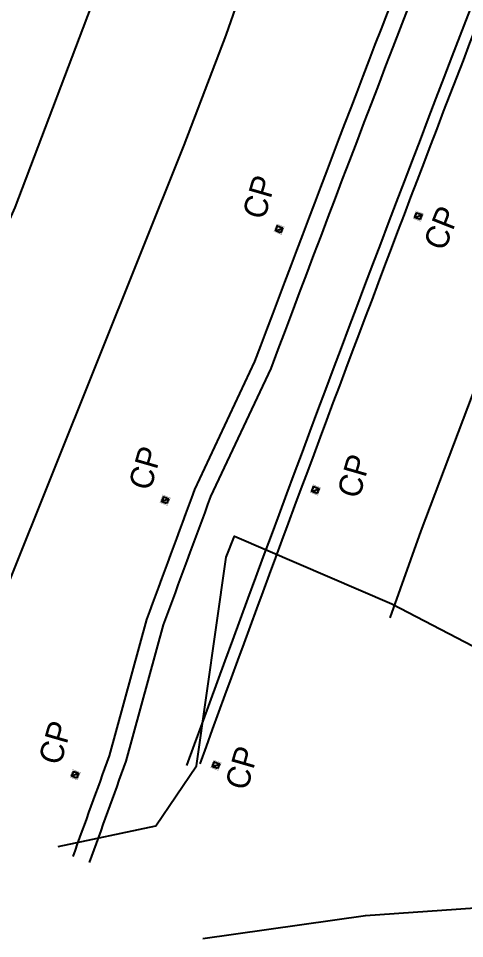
# Model space of a CAD drawing. Header units: millimetres. Extents: x 219390 to 221240, y 444648 to 450301.
# Drawn here: x 220016.8 to 220054.9, y 447764.8 to 447843.4 of the extents above; entities that cross this region are included whole.
import ezdxf
from ezdxf.enums import TextEntityAlignment as Align

# ---------------------------------------------------------------- set-up
doc = ezdxf.new("R2010")
doc.units = ezdxf.units.MM
for name, color, linetype in [('[도면]U형 V형 측구', 4, 'Continuous'), ('[도면]노면측구', 5, 'Continuous'), ('[도면]선배수집수정', 4, 'Continuous'), ('[도면]소단측구', 5, 'Continuous'), ('[도면]연속배수시설', 152, 'Continuous')]:
    doc.layers.add(name, color=color, linetype=linetype)
doc.styles.add('Han_Romanstyle', font='Dotum.TTF')
doc.styles.get("Standard").update_dxf_attribs({"font": 'arial.ttf'})
doc.styles.add('돋움', font='Dotum.TTF')
doc.linetypes.add('H-DICHD022', pattern='A,0.9,[32,kosdic.shx,S=0.1,R=0,X=0,Y=0],-0.333333,["D2-2",Standard,S=0.2,R=0,X=0,Y=-0.1],-0.816667', length=2.05)
doc.linetypes.add('H-DICHL022', pattern='A,0.9,[32,kosdic.shx,S=0.1,R=0,X=0,Y=0],-0.333333,["L2-2",Standard,S=0.2,R=0,X=0,Y=-0.1],-0.816667', length=2.05)
doc.linetypes.add('H-DICHL05', pattern='A,0.9,[32,kscals.shx,S=0.1,R=0,X=0,Y=0],-0.333333,["L5",Standard,S=0.2,R=0,X=0,Y=-0.1],-0.416667', length=1.65)
doc.linetypes.add('H-DICHL05-1', pattern='A,0.5,[32,kscals.shx,S=0.1,R=0,X=0,Y=0],-0.35,["L5-1",Standard,S=0.2,R=0,X=0,Y=-0.1],-0.7316910785619175', length=1)
doc.linetypes.add('H-DICHM08', pattern='A,0.9,[32,kosdic.shx,S=0.1,R=0,X=0,Y=0],-0.333333,["M8",Standard,S=0.2,R=0,X=0,Y=-0.1],-0.416667', length=1.649999999999999)
doc.linetypes.add('H-DICHS01', pattern='A,0.9,[32,kosdic.shx,S=0.1,R=0,X=0,Y=0],-0.35,["S1",Standard,S=0.2,R=0,X=0,Y=-0.1],-0.4417462482946794', length=1)
doc.linetypes.add('H-DICHU05', pattern='A,0.9,0,[32,KSCALS.SHX,S=0.1,R=0,X=0,Y=0],-0.333333,0,["U5",Standard,S=0.2,R=0,X=0,Y=-0.1],-0.416667', length=1.65)
doc.linetypes.add('H-DICHV01', pattern='A,0.9,[32,kscals.shx,S=0.1,R=360,X=0,Y=0],-0.333333,["V1",Standard,S=0.2,R=360,X=0,Y=-0.1],-0.416667', length=1.65)

# ---------------------------------------------------------------- blocks, each defined once
blk = doc.blocks.new('A$C4A554AB3')
at = {"layer": '[도면]선배수집수정', "color": 0, "const_width": 0.02}
blk.add_lwpolyline([(0.00562103044510065, 0.006293829333278211), (0.00562103050694629, 0.696293829332878), (0.6956210306136391, 0.6962938294079113), (0.6956210304451552, 0.006293829333278211)], close=True, dxfattribs=at)
at = {"layer": '[도면]선배수집수정', "color": 0}
blk.add_lwpolyline([(0.1256210304636362, 0.1262938293331691), (0.1256210304881925, 0.5762938293402631), (0.5756210305632713, 0.5762938294002897), (0.5756210304957413, 0.1262938293331691)], close=True, dxfattribs=at)

msp = doc.modelspace()

# ---------------------------------------------------------------- linework, layer by layer
at = {"layer": '[도면]U형 V형 측구', "color": 4, "linetype": 'H-DICHU05', "ltscale": 9, "flags": 128}
msp.add_lwpolyline([(220048.5245012988, 447792.1876042628), (220051.1718241388, 447799.6137607854), (220058.7344741465, 447819.6133518665), (220066.928470526, 447838.951597458)], dxfattribs=at)
at = {"layer": '[도면]U형 V형 측구', "color": 4, "linetype": 'H-DICHV01', "ltscale": 10, "flags": 128}
msp.add_lwpolyline([(220032.5250272189, 447764.7991835735), (220046.4093070505, 447766.7774878953), (220067.5961491177, 447768.2640251767), (220087.4475277552, 447771.7830299037), (220094.7984149217, 447775.9514611171), (220096.5059274836, 447791.2812638661)], dxfattribs=at)
at = {"layer": '[도면]노면측구', "color": 4, "linetype": 'H-DICHD022', "ltscale": 10, "flags": 128}
msp.add_lwpolyline([(220032.2914743041, 447779.7210424547, -0.007149669665671688), (220067.8658968327, 447873.2851266394, -0.007149669665671688)], format="xyb", dxfattribs=at)
at = {"layer": '[도면]노면측구', "color": 4, "linetype": 'H-DICHL022', "ltscale": 10, "flags": 128}
msp.add_lwpolyline([(220021.4517743797, 447771.8150656596, -0.0006498009879579696), (220024.5538049114, 447780.3886247766), (220027.7424025785, 447792.0340139105, -0.0008426702865012609), (220031.8375587742, 447803.1294415401), (220036.9791891575, 447814.0539955434, -0.003301009457993708), (220053.5245046561, 447857.3146214063, -0.003301009457993708)], format="xyb", dxfattribs=at)
at = {"layer": '[도면]노면측구', "color": 4, "linetype": 'H-DICHM08', "ltscale": 8, "elevation": 165, "flags": 128}
msp.add_lwpolyline([(220020.175366496, 447772.6694834108), (220028.5064637365, 447774.4270745484), (220031.9913669405, 447779.5554679458), (220034.5148235338, 447797.3675453391), (220035.2372636712, 447799.1592595598), (220048.6778831731, 447793.3910879808), (220062.5555925684, 447786.15184547), (220069.837493274, 447786.6290318168)], dxfattribs=at)
at = {"layer": '[도면]선배수집수정', "color": 4}
for points in [[(220050.6374478407, 447826.3577566066), (220051.2198920124, 447826.5783199325)], [(220038.7477303604, 447825.2366525797), (220039.3301745321, 447825.4572159056)], [(220041.8428460722, 447802.9748542786), (220042.4252902438, 447803.1954176044)], [(220029.0200145401, 447802.1302443676), (220029.6024587118, 447802.3508076935)], [(220033.3563979914, 447779.4784479378), (220033.9388421632, 447779.6990112637)], [(220021.3351566693, 447778.6891668095), (220021.917600841, 447778.9097301354)]]:
    msp.add_lwpolyline(points, dxfattribs=at)
at = {"layer": '[도면]소단측구', "color": 4, "linetype": 'H-DICHL05', "ltscale": 10, "flags": 128}
msp.add_lwpolyline([(220003.5261404082, 447793.7631555455), (220009.8627927167, 447812.359357207), (220016.490559485, 447827.2281887426), (220023.656365758, 447846.0937292821), (220029.6846982234, 447861.7180469873)], dxfattribs=at)
at = {"layer": '[도면]소단측구', "color": 4, "linetype": 'H-DICHL05-1', "ltscale": 10, "flags": 128}
msp.add_lwpolyline([(220013.2330537862, 447785.2004784861), (220015.9650099256, 447795.1781224732), (220030.9261302649, 447832.5387281271), (220034.5106720345, 447841.935350726), (220041.5224646358, 447861.9507251557)], dxfattribs=at)
at = {"layer": '[도면]연속배수시설', "color": 4, "linetype": 'H-DICHS01', "ltscale": 10, "flags": 128}
for points in [[(220022.8629504583, 447771.3065559987, -0.0006541452241736684), (220025.9844591611, 447779.9337156437), (220029.1723762736, 447791.5766192577, -0.000833616989144514), (220033.2218040274, 447802.5481501191), (220038.3623370129, 447813.470372453, -0.003939880997165097), (220058.1663000136, 447865.0563464277), (220064.8050895698, 447881.8234017686), (220065.1756588841, 447882.7519503586), (220065.5472443456, 447883.6822774285), (220065.9190905687, 447884.612492763), (220066.2911968505, 447885.5425973133), (220066.6635622285, 447886.4725913799), (220067.0361857395, 447887.4024752621), (220067.4090664217, 447888.3322492622), (220067.7822033128, 447889.2619136815), (220068.1555954513, 447890.1914688232), (220068.5292418756, 447891.1209149901), (220068.903141625, 447892.0502524876), (220069.2772937384, 447892.9794816202), (220069.6516972556, 447893.9086026939), (220070.0263512166, 447894.8376160156), (220070.401254661, 447895.7665218921), (220070.7764066298, 447896.695320632), (220070.7766486806, 447896.6959192907)], [(220031.1744617514, 447779.5757215568, -0.008685018539003126), (220074.7316250312, 447893.1350346528, -0.006454786911052478)]]:
    msp.add_lwpolyline(points, format="xyb", dxfattribs=at)

# ---------------------------------------------------------------- block references
at = {"layer": '[도면]선배수집수정', "color": 4, "rotation": 68.36533326365223}
for p in [(220051.1286573129, 447826.0230736342), (220039.2389398326, 447824.9019696073), (220042.3340555443, 447802.6401713061), (220029.5076315763, 447801.7691742037), (220033.8476074637, 447779.1437649655), (220021.8227737055, 447778.3280966456)]:
    msp.add_blockref('A$C4A554AB3', p, dxfattribs=at)

# ---------------------------------------------------------------- texts
at = {"layer": '[도면]선배수집수정', "color": 4, "ltscale": 20, "style": 'Han_Romanstyle'}
for rotation, p in [(73.87960087234352, (220037.7895716228, 447826.0870047029)), (68.38293005825196, (220053.1643103179, 447823.4138633611)), (73.87960087234352, (220028.0582633666, 447802.9542092993)), (73.87960087234352, (220045.8783293617, 447802.274504638)), (73.87960087234352, (220020.3734054958, 447779.5131317412)), (73.87960087234352, (220036.3028330189, 447777.356012589))]:
    msp.add_text('CP', height=2, rotation=rotation, dxfattribs=at).set_placement(p)
at = {"layer": '[도면]선배수집수정', "color": 4, "linetype": 'ByBlock', "style": '돋움', "width": 0.4}
for p in [(220050.9358210762, 447826.4861959172), (220039.046103596, 447825.3650918903), (220042.1412193077, 447803.1032935891), (220029.3183877757, 447802.2586836782), (220033.654771227, 447779.6068872485), (220021.6335299049, 447778.8176061201)]:
    msp.add_text('선배수-노측', height=0.2, rotation=68.36533326388044, dxfattribs=at).set_placement(p, align=Align.MIDDLE_CENTER)

doc.saveas('drawing.dxf')
